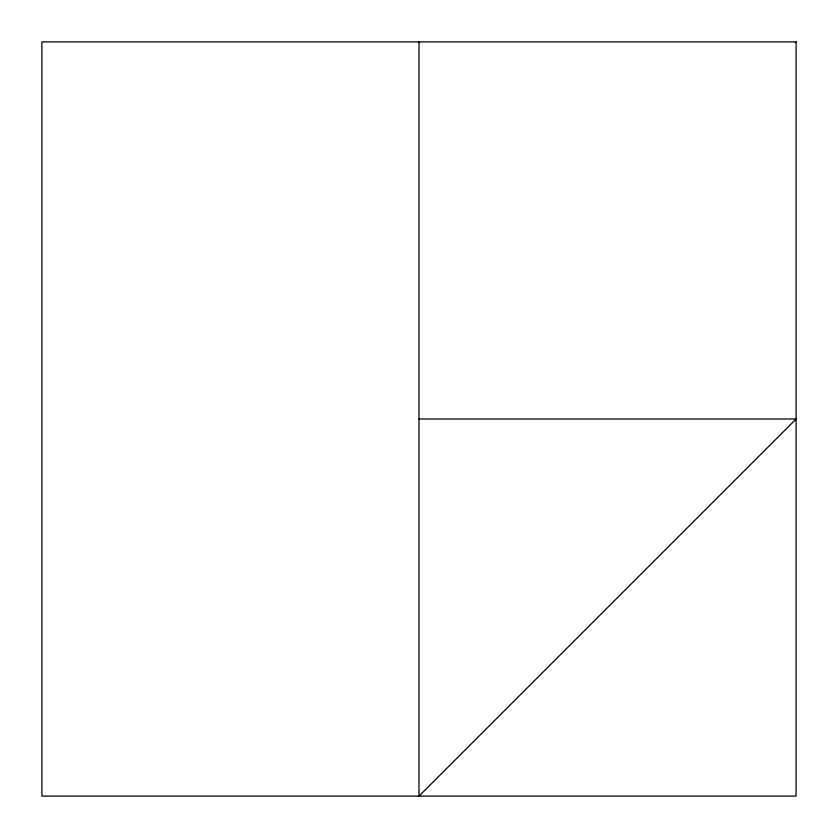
<?xml version="1.0" encoding="UTF-8"?>
<svg xmlns="http://www.w3.org/2000/svg" width="838" height="838" viewBox="0 0 838 838"><rect width="100%" height="100%" fill="white"/><g stroke="black" fill="none" stroke-linecap="round" stroke-linejoin="round"><path stroke-width="1.26" d="M419 419L796.1 419L419 796.1L419 41.9M796.1 41.9L41.9 41.9L41.9 796.1L796.1 796.1L796.1 41.9"/></g></svg>
